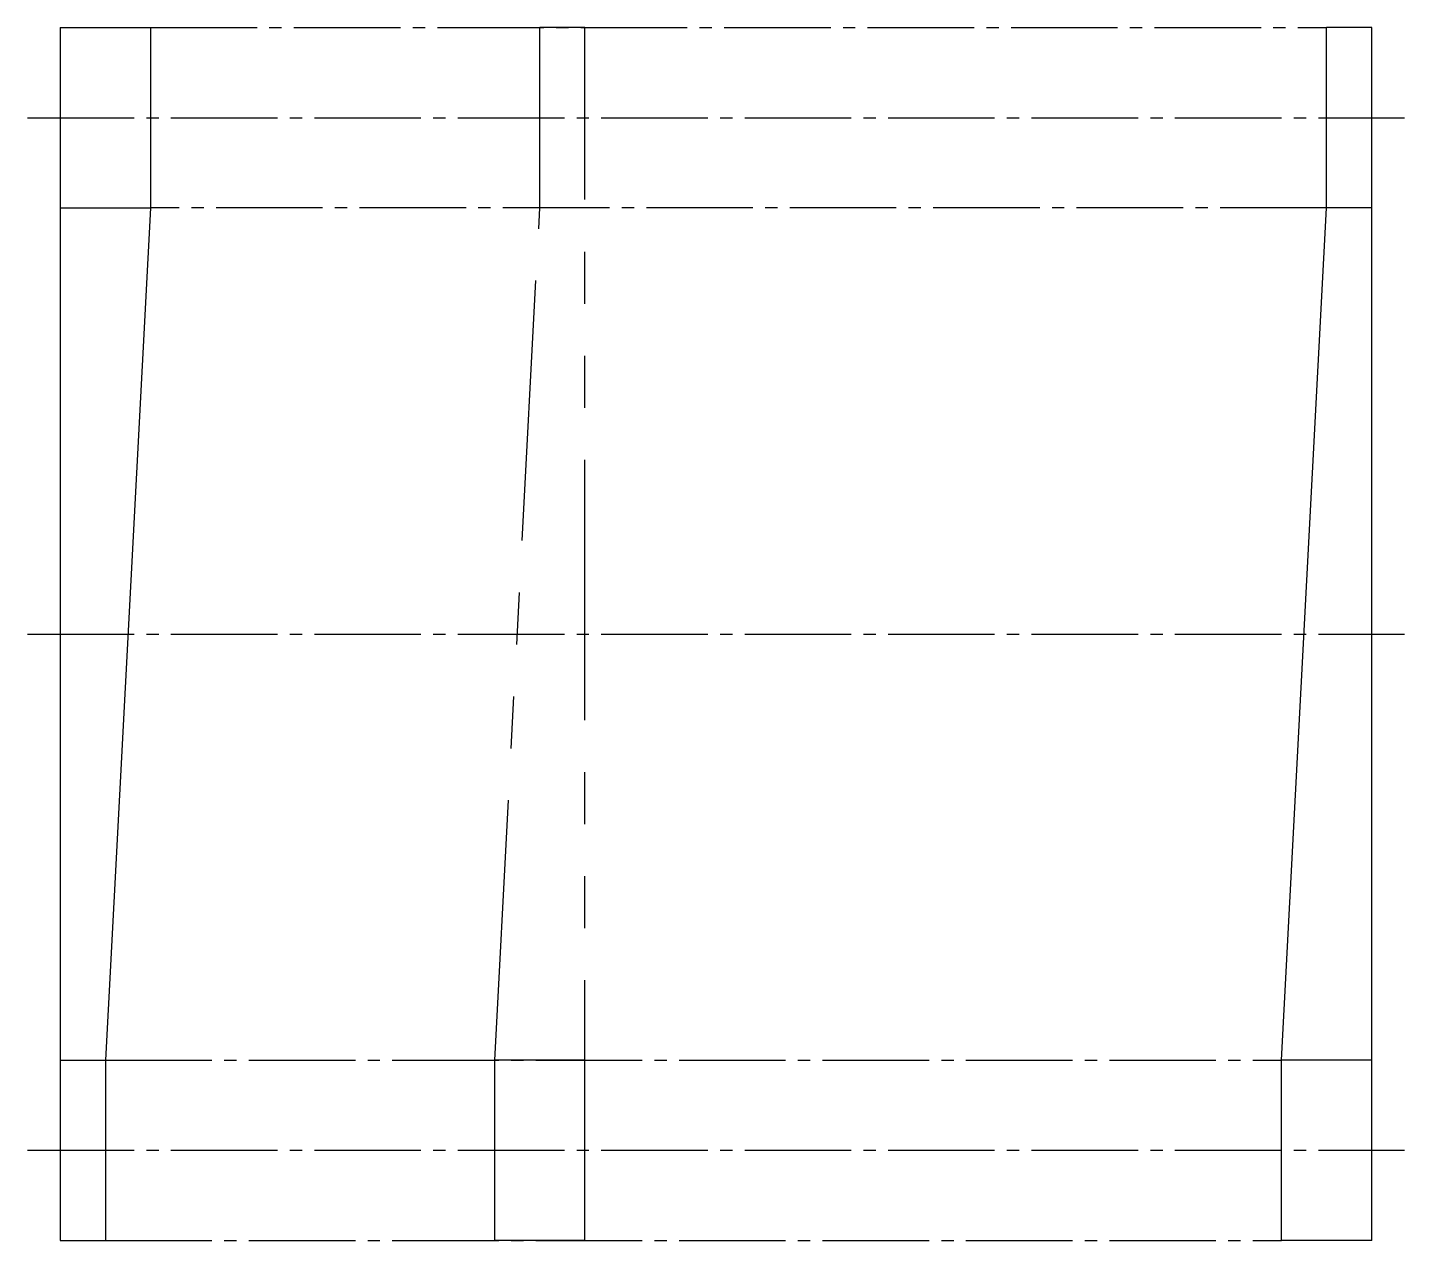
# Model space of a CAD drawing. Extents: x 10 to 167, y 10 to 145.
# Drawn here: x 125.22 to 167.22, y 108.3 to 145.3 of the extents above; entities outside this region: 2.
import ezdxf

# ---------------------------------------------------------------- set-up
doc = ezdxf.new("R2010")
doc.units = 0
doc.header["$LTSCALE"] = 0.25
doc.linetypes.add('CENTER', pattern=[17.5, 13, -1.5, 1.5, -1.5])
doc.linetypes.add('PHANTOM', pattern=[63.5, 31.75, -6.35, 6.35, -6.35, 6.35, -6.35])
doc.layers.get('0').update_dxf_attribs({"linetype": 'CONTINUOUS'})
doc.layers.add('CENTER', color=1, linetype='CENTER')

msp = doc.modelspace()

# ---------------------------------------------------------------- linework, layer by layer
at = {"color": 7, "linetype": 'CONTINUOUS'}
for p, q in [((126.217, 145.303), (126.217, 108.303)), ((126.217, 145.303), (128.967, 145.303)), ((128.967, 145.303), (128.967, 139.803)), ((166.217, 145.303), (164.842, 145.303)), ((164.842, 139.803), (164.842, 145.303)), ((166.217, 108.303), (166.217, 145.303)), ((126.217, 139.803), (128.967, 139.803)), ((166.217, 139.803), (164.842, 139.803)), ((126.217, 113.803), (127.592, 113.803)), ((127.592, 113.803), (127.592, 108.303)), ((163.467, 108.303), (163.467, 113.803)), ((166.217, 113.803), (163.467, 113.803)), ((126.217, 108.303), (127.592, 108.303)), ((166.217, 108.303), (163.467, 108.303))]:
    msp.add_line(p, q, dxfattribs=at)
at = {"color": 3, "linetype": 'CENTER'}
for p, q in [((128.967, 145.303), (164.842, 145.303)), ((164.842, 139.803), (128.967, 139.803)), ((127.592, 113.803), (163.467, 113.803)), ((127.592, 108.303), (163.467, 108.303))]:
    msp.add_line(p, q, dxfattribs=at)
at = {"color": 3, "linetype": 'PHANTOM'}
for p, q in [((140.842, 139.803), (140.842, 145.303)), ((142.217, 145.303), (140.842, 145.303)), ((142.217, 108.303), (142.217, 145.303)), ((139.467, 113.803), (140.842, 139.803)), ((142.217, 139.803), (140.842, 139.803)), ((139.467, 108.303), (139.467, 113.803)), ((142.217, 113.803), (139.467, 113.803)), ((142.217, 108.303), (139.467, 108.303))]:
    msp.add_line(p, q, dxfattribs=at)
for p, q in [((128.967, 139.803), (127.592, 113.803)), ((163.467, 113.803), (164.842, 139.803)), ((126.217, 136.053), (126.217, 136.053)), ((126.217, 126.803), (126.217, 126.803))]:
    msp.add_line(p, q)
at = {"layer": 'CENTER', "color": 1, "linetype": 'CENTER'}
for p, q in [((125.217, 142.553), (167.217, 142.553)), ((125.217, 126.803), (167.217, 126.803)), ((125.217, 111.053), (167.217, 111.053))]:
    msp.add_line(p, q, dxfattribs=at)

# ---------------------------------------------------------------- texts
for s, p in [('SWU37-40', (10, 25)), ('SWU37', (10, 10))]:
    msp.add_text(s, height=4).set_placement(p)

doc.saveas('drawing.dxf')
